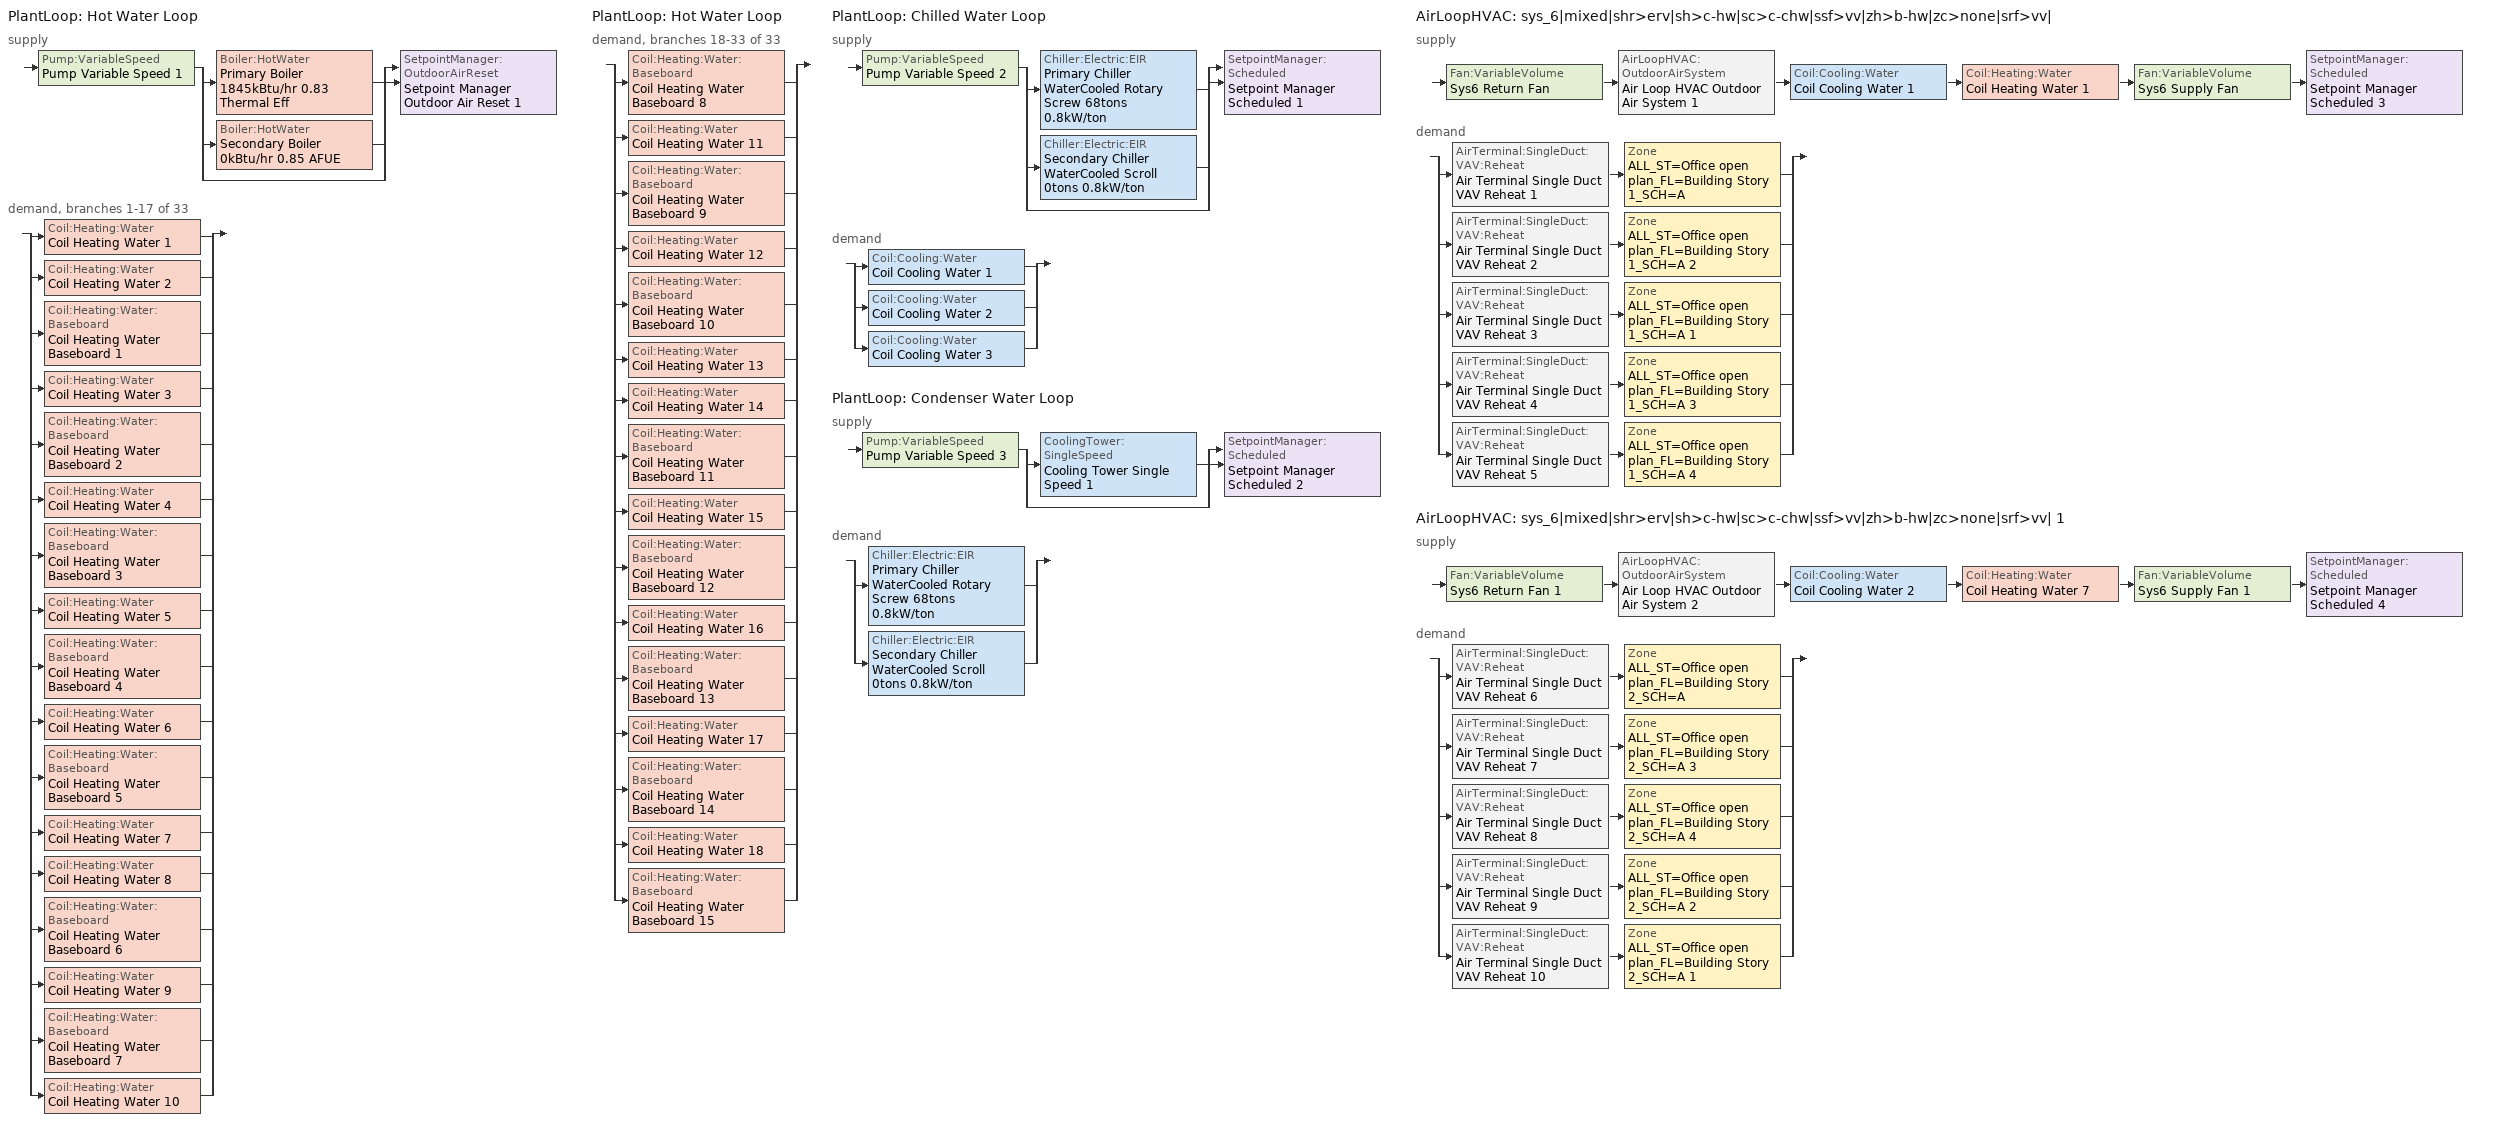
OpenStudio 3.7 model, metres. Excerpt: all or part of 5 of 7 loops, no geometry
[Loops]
PlantLoop 'Hot Water Loop'
 supply: Pump:VariableSpeed 'Pump Variable Speed 1' > split
  | Boiler:HotWater 'Primary Boiler 1845kBtu/hr 0.83 Thermal Eff'
  | Boiler:HotWater 'Secondary Boiler 0kBtu/hr 0.85 AFUE'
  | bypass
  join > SetpointManager:OutdoorAirReset 'Setpoint Manager Outdoor Air Reset 1'
 demand, branches 1-17 of 33: split
  | Coil:Heating:Water 'Coil Heating Water 1'
  | Coil:Heating:Water 'Coil Heating Water 2'
  | Coil:Heating:Water:Baseboard 'Coil Heating Water Baseboard 1'
  | Coil:Heating:Water 'Coil Heating Water 3'
  | Coil:Heating:Water:Baseboard 'Coil Heating Water Baseboard 2'
  | Coil:Heating:Water 'Coil Heating Water 4'
  | Coil:Heating:Water:Baseboard 'Coil Heating Water Baseboard 3'
  | Coil:Heating:Water 'Coil Heating Water 5'
  | Coil:Heating:Water:Baseboard 'Coil Heating Water Baseboard 4'
  | Coil:Heating:Water 'Coil Heating Water 6'
  | Coil:Heating:Water:Baseboard 'Coil Heating Water Baseboard 5'
  | Coil:Heating:Water 'Coil Heating Water 7'
  | Coil:Heating:Water 'Coil Heating Water 8'
  | Coil:Heating:Water:Baseboard 'Coil Heating Water Baseboard 6'
  | Coil:Heating:Water 'Coil Heating Water 9'
  | Coil:Heating:Water:Baseboard 'Coil Heating Water Baseboard 7'
  | Coil:Heating:Water 'Coil Heating Water 10'
PlantLoop 'Hot Water Loop'
 demand, branches 18-33 of 33: split
  | Coil:Heating:Water:Baseboard 'Coil Heating Water Baseboard 8'
  | Coil:Heating:Water 'Coil Heating Water 11'
  | Coil:Heating:Water:Baseboard 'Coil Heating Water Baseboard 9'
  | Coil:Heating:Water 'Coil Heating Water 12'
  | Coil:Heating:Water:Baseboard 'Coil Heating Water Baseboard 10'
  | Coil:Heating:Water 'Coil Heating Water 13'
  | Coil:Heating:Water 'Coil Heating Water 14'
  | Coil:Heating:Water:Baseboard 'Coil Heating Water Baseboard 11'
  | Coil:Heating:Water 'Coil Heating Water 15'
  | Coil:Heating:Water:Baseboard 'Coil Heating Water Baseboard 12'
  | Coil:Heating:Water 'Coil Heating Water 16'
  | Coil:Heating:Water:Baseboard 'Coil Heating Water Baseboard 13'
  | Coil:Heating:Water 'Coil Heating Water 17'
  | Coil:Heating:Water:Baseboard 'Coil Heating Water Baseboard 14'
  | Coil:Heating:Water 'Coil Heating Water 18'
  | Coil:Heating:Water:Baseboard 'Coil Heating Water Baseboard 15'
PlantLoop 'Chilled Water Loop'
 supply: Pump:VariableSpeed 'Pump Variable Speed 2' > split
  | Chiller:Electric:EIR 'Primary Chiller WaterCooled Rotary Screw 68tons 0.8kW/ton'
  | Chiller:Electric:EIR 'Secondary Chiller WaterCooled Scroll 0tons 0.8kW/ton'
  | bypass
  join > SetpointManager:Scheduled 'Setpoint Manager Scheduled 1'
 demand: split
  | Coil:Cooling:Water 'Coil Cooling Water 1'
  | Coil:Cooling:Water 'Coil Cooling Water 2'
  | Coil:Cooling:Water 'Coil Cooling Water 3'
PlantLoop 'Condenser Water Loop'
 supply: Pump:VariableSpeed 'Pump Variable Speed 3' > split
  | CoolingTower:SingleSpeed 'Cooling Tower Single Speed 1'
  | bypass
  join > SetpointManager:Scheduled 'Setpoint Manager Scheduled 2'
 demand: split
  | Chiller:Electric:EIR 'Primary Chiller WaterCooled Rotary Screw 68tons 0.8kW/ton'
  | Chiller:Electric:EIR 'Secondary Chiller WaterCooled Scroll 0tons 0.8kW/ton'
AirLoopHVAC 'sys_6|mixed|shr>erv|sh>c-hw|sc>c-chw|ssf>vv|zh>b-hw|zc>none|srf>vv|'
 supply: Fan:VariableVolume 'Sys6 Return Fan' > AirLoopHVAC:OutdoorAirSystem 'Air Loop HVAC Outdoor Air System 1' > Coil:Cooling:Water 'Coil Cooling Water 1' > Coil:Heating:Water 'Coil Heating Water 1' > Fan:VariableVolume 'Sys6 Supply Fan' > SetpointManager:Scheduled 'Setpoint Manager Scheduled 3'
 demand: split
  | AirTerminal:SingleDuct:VAV:Reheat 'Air Terminal Single Duct VAV Reheat 1' > Zone 'ALL_ST=Office open plan_FL=Building Story 1_SCH=A'
  | AirTerminal:SingleDuct:VAV:Reheat 'Air Terminal Single Duct VAV Reheat 2' > Zone 'ALL_ST=Office open plan_FL=Building Story 1_SCH=A 2'
  | AirTerminal:SingleDuct:VAV:Reheat 'Air Terminal Single Duct VAV Reheat 3' > Zone 'ALL_ST=Office open plan_FL=Building Story 1_SCH=A 1'
  | AirTerminal:SingleDuct:VAV:Reheat 'Air Terminal Single Duct VAV Reheat 4' > Zone 'ALL_ST=Office open plan_FL=Building Story 1_SCH=A 3'
  | AirTerminal:SingleDuct:VAV:Reheat 'Air Terminal Single Duct VAV Reheat 5' > Zone 'ALL_ST=Office open plan_FL=Building Story 1_SCH=A 4'
AirLoopHVAC 'sys_6|mixed|shr>erv|sh>c-hw|sc>c-chw|ssf>vv|zh>b-hw|zc>none|srf>vv| 1'
 supply: Fan:VariableVolume 'Sys6 Return Fan 1' > AirLoopHVAC:OutdoorAirSystem 'Air Loop HVAC Outdoor Air System 2' > Coil:Cooling:Water 'Coil Cooling Water 2' > Coil:Heating:Water 'Coil Heating Water 7' > Fan:VariableVolume 'Sys6 Supply Fan 1' > SetpointManager:Scheduled 'Setpoint Manager Scheduled 4'
 demand: split
  | AirTerminal:SingleDuct:VAV:Reheat 'Air Terminal Single Duct VAV Reheat 6' > Zone 'ALL_ST=Office open plan_FL=Building Story 2_SCH=A'
  | AirTerminal:SingleDuct:VAV:Reheat 'Air Terminal Single Duct VAV Reheat 7' > Zone 'ALL_ST=Office open plan_FL=Building Story 2_SCH=A 3'
  | AirTerminal:SingleDuct:VAV:Reheat 'Air Terminal Single Duct VAV Reheat 8' > Zone 'ALL_ST=Office open plan_FL=Building Story 2_SCH=A 4'
  | AirTerminal:SingleDuct:VAV:Reheat 'Air Terminal Single Duct VAV Reheat 9' > Zone 'ALL_ST=Office open plan_FL=Building Story 2_SCH=A 2'
  | AirTerminal:SingleDuct:VAV:Reheat 'Air Terminal Single Duct VAV Reheat 10' > Zone 'ALL_ST=Office open plan_FL=Building Story 2_SCH=A 1'
[Sizing:Zone] Zone Cooling Design Supply Air Temperature Input Method=TemperatureDifference; Zone Cooling Design Supply Air Temperature {C}=14; Zone Cooling Design Supply Air Temperature Difference {deltaC}=11; Zone Heating Design Supply Air Temperature Input Method=TemperatureDifference; Zone Heating Design Supply Air Temperature {C}=40; Zone Heating Design Supply Air Temperature Difference {deltaC}=21; Zone Cooling Design Supply Air Humidity Ratio {kg-H2O/kg-air}=0.0085; Zone Heating Design Supply Air Humidity Ratio {kg-H2O/kg-air}=0.008; Zone Heating Sizing Factor=1.3; Zone Cooling Sizing Factor=1.1; Cooling Design Air Flow Method=DesignDay; Heating Design Air Flow Method=DesignDay; Account for Dedicated Outdoor Air System=No; Dedicated Outdoor Air System Control Strategy=NeutralSupplyAir; Dedicated Outdoor Air Low Setpoint Temperature for Design {C}=autosize; Dedicated Outdoor Air High Setpoint Temperature for Design {C}=autosize; Zone Load Sizing Method=Sensible Load Only No Latent Load; Zone Latent Cooling Design Supply Air Humidity Ratio Input Method=HumidityRatioDifference; Zone Cooling Design Supply Air Humidity Ratio Difference {kgWater/kgDryAir}=0.005; Zone Latent Heating Design Supply Air Humidity Ratio Input Method=HumidityRatioDifference; Zone Humidification Design Supply Air Humidity Ratio Difference {kgWater/kgDryAir}=0.005
ALL_ST=Office open plan_FL=Building Story 2_SCH=A; ALL_ST=Office open plan_FL=Building Story 2_SCH=A 1; ALL_ST=Office open plan_FL=Building Story 1_SCH=A; ALL_ST=Office open plan_FL=Building Story 2_SCH=A 2; ALL_ST=Office open plan_FL=Building Story 1_SCH=A 1; ALL_ST=Office open plan_FL=Building Story 2_SCH=A 3; ALL_ST=Office open plan_FL=Building Story 1_SCH=A 2; ALL_ST=Office open plan_FL=Building Story 2_SCH=A 4; ALL_ST=Office open plan_FL=Building Story 1_SCH=A 3; ALL_ST=Office open plan_FL=Building Story 1_SCH=A 4
[Zone equipment]
ALL_ST=Office open plan_FL=Building Story 2_SCH=A: Zone HVAC Baseboard Convective Water 6, Air Terminal Single Duct VAV Reheat 6
ALL_ST=Office open plan_FL=Building Story 2_SCH=A 1: Zone HVAC Baseboard Convective Water 10, Air Terminal Single Duct VAV Reheat 10
ALL_ST=Office open plan_FL=Building Story 1_SCH=A: Zone HVAC Baseboard Convective Water 1, Air Terminal Single Duct VAV Reheat 1
ALL_ST=Office open plan_FL=Building Story 2_SCH=A 2: Zone HVAC Baseboard Convective Water 9, Air Terminal Single Duct VAV Reheat 9
ALL_ST=Office open plan_FL=Building Story 1_SCH=A 1: Zone HVAC Baseboard Convective Water 3, Air Terminal Single Duct VAV Reheat 3
ALL_ST=Office open plan_FL=Building Story 2_SCH=A 3: Zone HVAC Baseboard Convective Water 7, Air Terminal Single Duct VAV Reheat 7
ALL_ST=Office open plan_FL=Building Story 1_SCH=A 2: Zone HVAC Baseboard Convective Water 2, Air Terminal Single Duct VAV Reheat 2
ALL_ST=Office open plan_FL=Building Story 2_SCH=A 4: Zone HVAC Baseboard Convective Water 8, Air Terminal Single Duct VAV Reheat 8
ALL_ST=Office open plan_FL=Building Story 1_SCH=A 3: Zone HVAC Baseboard Convective Water 4, Air Terminal Single Duct VAV Reheat 4
ALL_ST=Office open plan_FL=Building Story 1_SCH=A 4: Zone HVAC Baseboard Convective Water 5, Air Terminal Single Duct VAV Reheat 5
[PlantLoop] Glycol Concentration=0; Plant Loop Volume {m3}=Autocalculate; Load Distribution Scheme=Optimal
Name | Fluid Type
Hot Water Loop | Water
Chilled Water Loop; Condenser Water Loop
[Sizing:Plant] Sizing Option=NonCoincident; Zone Timesteps in Averaging Window=1; Coincident Sizing Factor Mode=None
Name | Loop Type | Design Loop Exit Temperature {C} | Loop Design Temperature Difference {deltaC}
Hot Water Loop | Heating | 82 | 16
Chilled Water Loop | Cooling | 7 | 6
Condenser Water Loop | Condenser | 29 | 6
[Pump:VariableSpeed] Pump Control Type=Intermittent; Skin Loss Radiative Fraction=0.5; Design Power Sizing Method=PowerPerFlowPerPressure; Design Electric Power per Unit Flow Rate {W/(m3/s)}=348701.1; Design Shaft Power per Unit Flow Rate per Unit Head {W-s/m3-Pa}=1.28205; Design Minimum Flow Rate Fraction=0
Name | Rated Pump Head {Pa} | Motor Efficiency
Pump Variable Speed 1 | 210100 | 0.895
Pump Variable Speed 2 | 245117 | 0.895
Pump Variable Speed 3 | 215265 | 0.917
[Boiler:HotWater] Fuel Type=NaturalGas; Normalized Boiler Efficiency Curve=BOILER-EFFFPLR-NECB2011; Water Outlet Upper Temperature Limit {C}=99; On Cycle Parasitic Electric Load {W}=0; Off Cycle Parasitic Fuel Load {W}=0; Sizing Factor=1
Name | Nominal Capacity {W} | Nominal Thermal Efficiency | Minimum Part Load Ratio | Boiler Flow Mode
Primary Boiler 1845kBtu/hr 0.83 Thermal Eff | 540792 | 0.83 | 0.25 | LeavingSetpointModulated
Secondary Boiler 0kBtu/hr 0.85 AFUE | 0.001 | 0.85 |  | ConstantFlow
[SetpointManager:OutdoorAirReset]
Setpoint Manager Outdoor Air Reset 1: Control Variable=Temperature; Setpoint at Outdoor Low Temperature {C}=82; Outdoor Low Temperature {C}=-16; Setpoint at Outdoor High Temperature {C}=60; Outdoor High Temperature {C}=0; Setpoint Node or NodeList=Hot Water Loop Supply Outlet Node
[Chiller:Electric:EIR] Reference COP {W/W}=4.5032; Reference Chilled Water Flow Rate {m3/s}=Autosize; Minimum Part Load Ratio=0.25; Minimum Unloading Ratio=0.25; Condenser Type=WaterCooled; Chiller Flow Mode=LeavingSetpointModulated; Design Heat Recovery Water Flow Rate {m3/s}=Autosize; Sizing Factor=1; Basin Heater Capacity {W/K}=0; Basin Heater Setpoint Temperature {C}=10; Condenser Heat Recovery Relative Capacity Fraction=1
Name | Reference Capacity {W} | Cooling Capacity Function of Temperature Curve | Electric Input to Cooling Output Ratio Function of Temperature Curve | Electric Input to Cooling Output Ratio Function of Part Load Ratio Curve
Primary Chiller WaterCooled Rotary Screw 68tons 0.8kW/ton | 237968 | WaterCooled_Screw_CAPFT_NECB2011 | WaterCooled_Screw_EIRFT_NECB2011 | WaterCooled_Screw_EIRFPLR_NECB2011
Secondary Chiller WaterCooled Scroll 0tons 0.8kW/ton | 0.001 | WaterCooled_Scroll_CAPFT_NECB2011 | WaterCooled_Scroll_EIRFT_NECB2011 | WaterCooled_Scroll_EIRFPLR_NECB2011
[SetpointManager:Scheduled] Control Variable=Temperature
Name | Schedule | Setpoint Node or NodeList
Setpoint Manager Scheduled 1 | CHW Temp | Chilled Water Loop Supply Outlet Node
Setpoint Manager Scheduled 2 | CW Temp | Condenser Water Loop Supply Outlet Node
Setpoint Manager Scheduled 3 | Supply Air Temp | sys_6|mixed|shr>erv|sh>c-hw|sc>c-chw|ssf>vv|zh>b-hw|zc>none|srf>vv| Supply Outlet Node
Setpoint Manager Scheduled 4 | Supply Air Temp 1 | sys_6|mixed|shr>erv|sh>c-hw|sc>c-chw|ssf>vv|zh>b-hw|zc>none|srf>vv| 1 Supply Outlet Node
[CoolingTower:SingleSpeed]
Cooling Tower Single Speed 1: Design Water Flow Rate {m3/s}=autosize; Design Air Flow Rate {m3/s}=autosize; Fan Power at Design Air Flow Rate {W}=3780.57; U-Factor Times Area Value at Design Air Flow Rate {W/K}=autosize; Air Flow Rate in Free Convection Regime {m3/s}=autosize; U-Factor Times Area Value at Free Convection Air Flow Rate {W/K}=autosize; Performance Input Method=UFactorTimesAreaAndDesignWaterFlowRate; Free Convection Capacity {W}=0; Basin Heater Capacity {W/K}=0; Basin Heater Setpoint Temperature {C}=2; Evaporation Loss Mode=LossFactor; Evaporation Loss Factor {percent/K}=0.2; Drift Loss Percent {percent}=0.008; Blowdown Calculation Mode=ConcentrationRatio; Blowdown Concentration Ratio=3; Capacity Control=FanCycling; Number of Cells=1; Cell Control=MinimalCell; Cell Minimum  Water Flow Rate Fraction=0.33; Cell Maximum Water Flow Rate Fraction=2.5; Sizing Factor=1; Free Convection Air Flow Rate Sizing Factor=0.1; Free Convection U-Factor Times Area Value Sizing Factor=0.1; Heat Rejection Capacity and Nominal Capacity Sizing Ratio=1.25; Free Convection Nominal Capacity Sizing Factor=0.1; Design Inlet Air Dry-Bulb Temperature {C}=35; Design Inlet Air Wet-Bulb Temperature {C}=24; Design Approach Temperature {deltaC}=5; Design Range Temperature {deltaC}=6
[AirLoopHVAC] Design Supply Air Flow Rate {m3/s}=autosize; Design Return Air Flow Fraction of Supply Air Flow=1
Name | Availability Schedule
sys_6|mixed|shr>erv|sh>c-hw|sc>c-chw|ssf>vv|zh>b-hw|zc>none|srf>vv| | sys_6|mixed|shr>none|sh>c-hw|sc>c-chw|ssf>vv|zh>b-hw|zc>none|srf>vv| Occ Sch
sys_6|mixed|shr>erv|sh>c-hw|sc>c-chw|ssf>vv|zh>b-hw|zc>none|srf>vv| 1 | sys_6|mixed|shr>none|sh>c-hw|sc>c-chw|ssf>vv|zh>b-hw|zc>none|srf>vv| 1 Occ Sch
[Sizing:System] Design Outdoor Air Flow Rate {m3/s}=Autosize; Central Heating Maximum System Air Flow Ratio=0.3; Preheat Design Temperature {C}=7; Preheat Design Humidity Ratio {kg-H2O/kg-Air}=0.008; Precool Design Temperature {C}=12.8; Precool Design Humidity Ratio {kg-H2O/kg-Air}=0.008; Central Cooling Design Supply Air Temperature {C}=13; Central Heating Design Supply Air Temperature {C}=13.1; 100% Outdoor Air in Cooling=No; 100% Outdoor Air in Heating=No; Central Cooling Design Supply Air Humidity Ratio {kg-H2O/kg-Air}=0.0085; Zone Maximum Outdoor Air Fraction=1; Cooling Supply Air Flow Rate Per Floor Area {m3/s-m2}=0.00996765; Cooling Fraction of Autosized Cooling Supply Air Flow Rate=1; Cooling Supply Air Flow Rate Per Unit Cooling Capacity {m3/s-W}=3.94755e-05; Heating Supply Air Flow Rate Per Floor Area {m3/s-m2}=0.00996765; Heating Fraction of Autosized Heating Supply Air Flow Rate=1; Heating Fraction of Autosized Cooling Supply Air Flow Rate=1; Heating Supply Air Flow Rate Per Unit Heating Capacity {m3/s-W}=3.15882e-05; Cooling Design Capacity Method=CoolingDesignCapacity; Cooling Design Capacity {W}=autosize; Cooling Design Capacity Per Floor Area {W/m2}=234.7; Fraction of Autosized Cooling Design Capacity=1; Heating Design Capacity Method=HeatingDesignCapacity; Heating Design Capacity {W}=autosize; Heating Design Capacity Per Floor Area {W/m2}=157; Fraction of Autosized Heating Design Capacity=1; Central Cooling Capacity Control Method=OnOff; Occupant Diversity=autosize
sys_6|mixed|shr>erv|sh>c-hw|sc>c-chw|ssf>vv|zh>b-hw|zc>none|srf>vv|; sys_6|mixed|shr>erv|sh>c-hw|sc>c-chw|ssf>vv|zh>b-hw|zc>none|srf>vv| 1
[Fan:VariableVolume] Availability Schedule=Always On Discrete; Maximum Flow Rate {m3/s}=Autosize; Fan Power Minimum Flow Rate Input Method=Fraction; Fan Power Minimum Air Flow Rate {m3/s}=0; Motor In Airstream Fraction=1; Fan Power Coefficient 5=0
Name | Fan Total Efficiency | Pressure Rise {Pa} | Fan Power Minimum Flow Fraction | Motor Efficiency | Fan Power Coefficient 1 | Fan Power Coefficient 2 | Fan Power Coefficient 3 | Fan Power Coefficient 4
Sys6 Supply Fan | 0.549965 | 1000 | 0.68 | 0.8461 | -2.4176 | 9.5874 | -11.559 | 5.4009
Sys6 Return Fan; Sys6 Return Fan 1 | 0.299975 | 250 | 0.68 | 0.4615 | -2.4176 | 9.5874 | -11.559 | 5.4009
Sys6 Supply Fan 1 | 0.549965 | 1000 | 0.5 | 0.8461 | -4.1457 | 16.803 | -19.471 | 7.8488
[Coil:Heating:Water] Availability Schedule=Always On Discrete
Name | Performance Input Method | Rated Capacity {W}
Coil Heating Water 1; Coil Heating Water 7; Coil Heating Water 13
Coil Heating Water 2 | NominalCapacity | 13067
Coil Heating Water 3 | NominalCapacity | 11280.1
Coil Heating Water 4 | NominalCapacity | 10132.8
Coil Heating Water 5 | NominalCapacity | 5639.31
Coil Heating Water 6 | NominalCapacity | 11510.6
Coil Heating Water 8 | NominalCapacity | 18493.9
Coil Heating Water 9 | NominalCapacity | 12915.1
Coil Heating Water 10 | NominalCapacity | 11020.1
Coil Heating Water 11 | NominalCapacity | 6187.8
Coil Heating Water 12 | NominalCapacity | 11857.9
Coil Heating Water 14 | NominalCapacity | 22238.2
Coil Heating Water 15 | NominalCapacity | 13827.3
Coil Heating Water 16 | NominalCapacity | 11500.3
Coil Heating Water 17 | NominalCapacity | 7091.36
Coil Heating Water 18 | NominalCapacity | 12537.4
[Controller:WaterCoil]
Name | Water Coil | Action | Controller Convergence Tolerance {deltaC}
Controller Water Coil 1 | Coil Heating Water 1 | Normal | 0.0001
Controller Water Coil 2 | Coil Cooling Water 1 | Reverse
Controller Water Coil 3 | Coil Heating Water 2 | Normal | 0.0001
Controller Water Coil 4 | Coil Heating Water 3 | Normal | 0.0001
Controller Water Coil 5 | Coil Heating Water 4 | Normal | 0.0001
Controller Water Coil 6 | Coil Heating Water 5 | Normal | 0.0001
Controller Water Coil 7 | Coil Heating Water 6 | Normal | 0.0001
Controller Water Coil 8 | Coil Heating Water 7 | Normal | 0.0001
Controller Water Coil 9 | Coil Cooling Water 2 | Reverse
Controller Water Coil 10 | Coil Heating Water 8 | Normal | 0.0001
Controller Water Coil 11 | Coil Heating Water 9 | Normal | 0.0001
Controller Water Coil 12 | Coil Heating Water 10 | Normal | 0.0001
Controller Water Coil 13 | Coil Heating Water 11 | Normal | 0.0001
Controller Water Coil 14 | Coil Heating Water 12 | Normal | 0.0001
Controller Water Coil 15 | Coil Heating Water 13 | Normal | 0.0001
Controller Water Coil 16 | Coil Cooling Water 3 | Reverse
Controller Water Coil 17 | Coil Heating Water 14 | Normal | 0.0001
Controller Water Coil 18 | Coil Heating Water 15 | Normal | 0.0001
Controller Water Coil 19 | Coil Heating Water 16 | Normal | 0.0001
Controller Water Coil 20 | Coil Heating Water 17 | Normal | 0.0001
Controller Water Coil 21 | Coil Heating Water 18 | Normal | 0.0001
[Coil:Cooling:Water] Availability Schedule=Always On Discrete
Coil Cooling Water 1; Coil Cooling Water 2; Coil Cooling Water 3
[Controller:OutdoorAir] Minimum Outdoor Air Flow Rate {m3/s}=autosize; Maximum Outdoor Air Flow Rate {m3/s}=Autosize; Economizer Control Type=DifferentialEnthalpy; Economizer Control Action Type=ModulateFlow; Lockout Type=NoLockout; Minimum Limit Type=FixedMinimum; High Humidity Control=No; Heat Recovery Bypass Control Type=BypassWhenOAFlowGreaterThanMinimum; Economizer Operation Staging=InterlockedWithMechanicalCooling
Name | Minimum Outdoor Air Schedule | Controller Mechanical Ventilation
Controller Outdoor Air 1 | sys_6|mixed|shr>none|sh>c-hw|sc>c-chw|ssf>vv|zh>b-hw|zc>none|srf>vv| Occ Sch | Controller Mechanical Ventilation 1
Controller Outdoor Air 2 | sys_6|mixed|shr>none|sh>c-hw|sc>c-chw|ssf>vv|zh>b-hw|zc>none|srf>vv| 1 Occ Sch | Controller Mechanical Ventilation 2
[Controller:MechanicalVentilation] Availability Schedule=Always On Discrete; System Outdoor Air Method=ZoneSum
Controller Mechanical Ventilation 1; Controller Mechanical Ventilation 2
[AirLoopHVAC:OutdoorAirSystem]
Name | Controller
Air Loop HVAC Outdoor Air System 1 | Controller Outdoor Air 1
Air Loop HVAC Outdoor Air System 2 | Controller Outdoor Air 2
[Coil:Heating:Water:Baseboard] Heating Design Capacity Method=HeatingDesignCapacity; Heating Design Capacity {W}=autosize; Heating Design Capacity Per Floor Area {W/m2}=0; Fraction of Autosized Heating Design Capacity=0.8
Coil Heating Water Baseboard 1; Coil Heating Water Baseboard 2; Coil Heating Water Baseboard 3; Coil Heating Water Baseboard 4; Coil Heating Water Baseboard 5; Coil Heating Water Baseboard 6; Coil Heating Water Baseboard 7; Coil Heating Water Baseboard 8; Coil Heating Water Baseboard 9; Coil Heating Water Baseboard 10; Coil Heating Water Baseboard 11; Coil Heating Water Baseboard 12; Coil Heating Water Baseboard 13; Coil Heating Water Baseboard 14; Coil Heating Water Baseboard 15
[ZoneHVAC:Baseboard:Convective:Water] Availability Schedule=Always On Discrete
Name | Heating Coil
Zone HVAC Baseboard Convective Water 1 | Coil Heating Water Baseboard 1
Zone HVAC Baseboard Convective Water 2 | Coil Heating Water Baseboard 2
Zone HVAC Baseboard Convective Water 3 | Coil Heating Water Baseboard 3
Zone HVAC Baseboard Convective Water 4 | Coil Heating Water Baseboard 4
Zone HVAC Baseboard Convective Water 5 | Coil Heating Water Baseboard 5
Zone HVAC Baseboard Convective Water 6 | Coil Heating Water Baseboard 6
Zone HVAC Baseboard Convective Water 7 | Coil Heating Water Baseboard 7
Zone HVAC Baseboard Convective Water 8 | Coil Heating Water Baseboard 8
Zone HVAC Baseboard Convective Water 9 | Coil Heating Water Baseboard 9
Zone HVAC Baseboard Convective Water 10 | Coil Heating Water Baseboard 10
Zone HVAC Baseboard Convective Water 11 | Coil Heating Water Baseboard 11
Zone HVAC Baseboard Convective Water 12 | Coil Heating Water Baseboard 12
Zone HVAC Baseboard Convective Water 13 | Coil Heating Water Baseboard 13
Zone HVAC Baseboard Convective Water 14 | Coil Heating Water Baseboard 14
Zone HVAC Baseboard Convective Water 15 | Coil Heating Water Baseboard 15
[AirTerminal:SingleDuct:VAV:Reheat] Availability Schedule=Always On Discrete; Maximum Air Flow Rate {m3/s}=AutoSize; Zone Minimum Air Flow Input Method=Constant; Constant Minimum Air Flow Fraction=0.3; Maximum Hot Water or Steam Flow Rate {m3/s}=AutoSize; Minimum Hot Water or Steam Flow Rate {m3/s}=0; Convergence Tolerance=0.001; Damper Heating Action=Normal; Maximum Flow per Zone Floor Area During Reheat {m3/s-m2}=AutoSize; Maximum Flow Fraction During Reheat=0.5; Maximum Reheat Air Temperature {C}=43; Control For Outdoor Air=No
Name | Fixed Minimum Air Flow Rate {m3/s} | Reheat Coil
Air Terminal Single Duct VAV Reheat 1 | 1.96707 | Coil Heating Water 2
Air Terminal Single Duct VAV Reheat 2 | 0.414676 | Coil Heating Water 3
Air Terminal Single Duct VAV Reheat 3 | 0.262524 | Coil Heating Water 4
Air Terminal Single Duct VAV Reheat 4 | 0.414676 | Coil Heating Water 5
Air Terminal Single Duct VAV Reheat 5 | 0.262507 | Coil Heating Water 6
Air Terminal Single Duct VAV Reheat 6 | 1.96707 | Coil Heating Water 8
Air Terminal Single Duct VAV Reheat 7 | 0.414676 | Coil Heating Water 9
Air Terminal Single Duct VAV Reheat 8 | 0.262524 | Coil Heating Water 10
Air Terminal Single Duct VAV Reheat 9 | 0.414676 | Coil Heating Water 11
Air Terminal Single Duct VAV Reheat 10 | 0.262507 | Coil Heating Water 12
[Schedule:Ruleset]
Name | Default Day Schedule | Summer Design Day Schedule | Winter Design Day Schedule
CHW Temp | Schedule Day 3
CW Temp | Schedule Day 4
Supply Air Temp | Supply Air Temp Default
Supply Air Temp 1 | Supply Air Temp Default 1
sys_6|mixed|shr>none|sh>c-hw|sc>c-chw|ssf>vv|zh>b-hw|zc>none|srf>vv| Occ Sch | sys_6|mixed|shr>none|sh>c-hw|sc>c-chw|ssf>vv|zh>b-hw|zc>none|srf>vv| Occ Sch Default | sys_6|mixed|shr>none|sh>c-hw|sc>c-chw|ssf>vv|zh>b-hw|zc>none|srf>vv| Occ Sch Summer Design Day | sys_6|mixed|shr>none|sh>c-hw|sc>c-chw|ssf>vv|zh>b-hw|zc>none|srf>vv| Occ Sch Winter Design Day
sys_6|mixed|shr>none|sh>c-hw|sc>c-chw|ssf>vv|zh>b-hw|zc>none|srf>vv| 1 Occ Sch | sys_6|mixed|shr>none|sh>c-hw|sc>c-chw|ssf>vv|zh>b-hw|zc>none|srf>vv| 1 Occ Sch Default | sys_6|mixed|shr>none|sh>c-hw|sc>c-chw|ssf>vv|zh>b-hw|zc>none|srf>vv| 1 Occ Sch Summer Design Day | sys_6|mixed|shr>none|sh>c-hw|sc>c-chw|ssf>vv|zh>b-hw|zc>none|srf>vv| 1 Occ Sch Winter Design Day
[Schedule:Day]
Schedule Day 3; wkdCHW Temp 1; satCHW Temp 1; sunCHW Temp 1: 1, 0, 7, 2, 0, 7, 3, 0, 7, 4, 0, 7, 5, 0, 7, 6, 0, 7, 7, 0, 7, 8, 0, 7, 9, 0, 7, 10, 0, 7, 11, 0, 7, 12, 0, 7, 13, 0, 7, 14, 0, 7, 15, 0, 7, 16, 0, 7, 17, 0, 7, 18, 0, 7, 19, 0, 7, 20, 0, 7, 21, 0, 7, 22, 0, 7, 23, 0, 7, 24, 0, 7
Schedule Day 4; wkdCW Temp 1; satCW Temp 1; sunCW Temp 1: 1, 0, 29, 2, 0, 29, 3, 0, 29, 4, 0, 29, 5, 0, 29, 6, 0, 29, 7, 0, 29, 8, 0, 29, 9, 0, 29, 10, 0, 29, 11, 0, 29, 12, 0, 29, 13, 0, 29, 14, 0, 29, 15, 0, 29, 16, 0, 29, 17, 0, 29, 18, 0, 29, 19, 0, 29, 20, 0, 29, 21, 0, 29, 22, 0, 29, 23, 0, 29, 24, 0, 29
Supply Air Temp Default; Supply Air Temp Default 1: 24, 0, 13
sys_6|mixed|shr>none|sh>c-hw|sc>c-chw|ssf>vv|zh>b-hw|zc>none|srf>vv| Occ Sch Default; sys_6|mixed|shr>none|sh>c-hw|sc>c-chw|ssf>vv|zh>b-hw|zc>none|srf>vv| 1 Occ Sch Default: 8, 0, 0, 19, 0, 1, 24, 0, 0
sys_6|mixed|shr>none|sh>c-hw|sc>c-chw|ssf>vv|zh>b-hw|zc>none|srf>vv| Occ Sch Winter Design Day; sys_6|mixed|shr>none|sh>c-hw|sc>c-chw|ssf>vv|zh>b-hw|zc>none|srf>vv| Occ Sch Summer Design Day; sys_6|mixed|shr>none|sh>c-hw|sc>c-chw|ssf>vv|zh>b-hw|zc>none|srf>vv| 1 Occ Sch Winter Design Day; sys_6|mixed|shr>none|sh>c-hw|sc>c-chw|ssf>vv|zh>b-hw|zc>none|srf>vv| 1 Occ Sch Summer Design Day: 24, 0, 1
Schedule Day 52; Schedule Day 53: 24, 0, 0
[Schedule:Rule] Date Specification Type=DateRange; Start Month=1; Start Day=1; End Month=12; End Day=31
Name | Schedule Ruleset | Rule Order | Day Schedule | Apply Sunday | Apply Monday | Apply Tuesday | Apply Wednesday | Apply Thursday | Apply Friday | Apply Saturday
wkdCHW Temp rule | CHW Temp | 2 | wkdCHW Temp 1 | No | Yes | Yes | Yes | Yes | Yes | No
satCHW Temprule | CHW Temp | 1 | satCHW Temp 1 | No | No | No | No | No | No | Yes
sunCHW Temprule | CHW Temp | 0 | sunCHW Temp 1 | Yes | No | No | No | No | No | No
wkdCW Temp rule | CW Temp | 2 | wkdCW Temp 1 | No | Yes | Yes | Yes | Yes | Yes | No
satCW Temprule | CW Temp | 1 | satCW Temp 1 | No | No | No | No | No | No | Yes
sunCW Temprule | CW Temp | 0 | sunCW Temp 1 | Yes | No | No | No | No | No | No
Schedule Rule 20 | sys_6|mixed|shr>none|sh>c-hw|sc>c-chw|ssf>vv|zh>b-hw|zc>none|srf>vv| Occ Sch | 0 | Schedule Day 52 | Yes |  |  |  |  |  | Yes
Schedule Rule 21 | sys_6|mixed|shr>none|sh>c-hw|sc>c-chw|ssf>vv|zh>b-hw|zc>none|srf>vv| 1 Occ Sch | 0 | Schedule Day 53 | Yes |  |  |  |  |  | Yes
[Schedule:Constant]
Always On Discrete: Value=1
[Curve:Biquadratic] Minimum Value of x=5; Maximum Value of x=10; Minimum Value of y=24; Maximum Value of y=35
Name | Coefficient1 Constant | Coefficient2 x | Coefficient3 x**2 | Coefficient4 y | Coefficient5 y**2 | Coefficient6 x*y
WaterCooled_Screw_CAPFT_NECB2011 | 0.812998 | -0.0142532 | -0.00161799 | 0.0263844 | -0.00091543 | 0.00169601
WaterCooled_Screw_EIRFT_NECB2011 | 0.638103 | 0.00630158 | 0.00092327 | -0.00455294 | 0.000825682 | -0.00156152
WaterCooled_Scroll_CAPFT_NECB2011 | 0.94418 | 0.0337102 | 9.75564e-05 | -0.00322114 | -4.91832e-05 | -0.000177584
WaterCooled_Scroll_EIRFT_NECB2011 | 0.727393 | -0.0118922 | 0.000541177 | 0.00187934 | 0.000473461 | -0.000711472
[Curve:Quadratic] Minimum Value of x=0; Maximum Value of x=1
Name | Coefficient1 Constant | Coefficient2 x | Coefficient3 x**2
WaterCooled_Screw_EIRFPLR_NECB2011 | 0.330188 | 0.235543 | 0.460708
WaterCooled_Scroll_EIRFPLR_NECB2011 | 0.04412 | 0.640367 | 0.319555
[Curve:Cubic]
BOILER-EFFFPLR-NECB2011: Coefficient1 Constant=0.3831; Coefficient2 x=2.0567; Coefficient3 x**2=-2.6469; Coefficient4 x**3=1.2148; Minimum Value of x=0; Maximum Value of x=1
